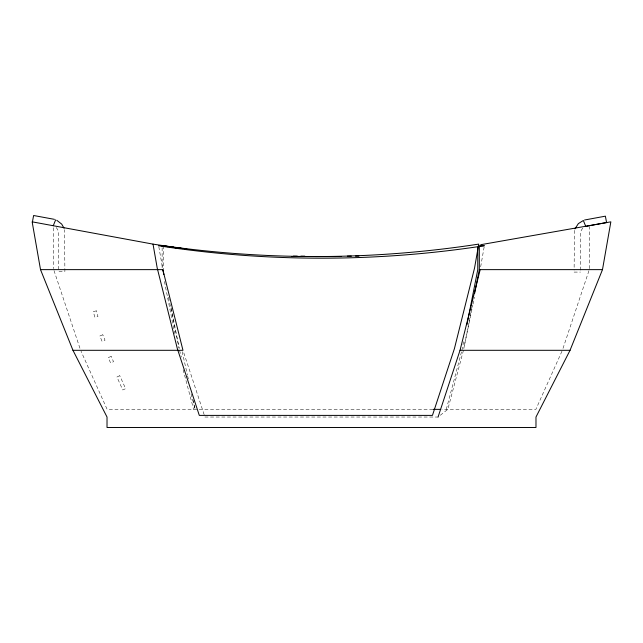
<?xml version="1.0" encoding="UTF-8"?>
<svg xmlns="http://www.w3.org/2000/svg" width="643" height="643" viewBox="0 0 643 643"><rect width="100%" height="100%" fill="white"/><g stroke="black" fill="none" stroke-linecap="round" stroke-linejoin="round"><path stroke-width="0.48" stroke-dasharray="3.21 2.41" d="M589.309 268.637L589.527 226.585M480.675 266.773L484.187 246.695M574.496 230.371L574.103 270.108M461.899 350.347L464.029 339.528M471.962 307.016L463.836 348.337L472.83 305.055M473.031 304.067L474.462 297.187M446.298 409.358L461.642 351.319M463.45 350.306L447.841 409.31L438.068 417.034L204.932 417.034L183.279 351.255M563.003 348.41L589.301 269.634M561.966 351.215L535.892 409.31L441.829 409.31M582.799 228.177L581.28 230.266L580.46 233.602L580.46 270.124M574.103 272.093L580.46 272.093M432.803 409.31L107.108 409.31L81.034 351.215M56.198 227.518L57.725 229.607L58.537 232.943L58.537 271.434L64.895 271.434L64.501 229.712M54.012 270.59L79.997 348.41M179.55 350.306L181.342 357.074M191.059 393.837L195.159 409.31L192.731 398.572M183.118 369.693L193.607 409.358M182.17 351.681L187.451 375.126M187.676 376.107L188.335 379.032M168.538 297.187L169.559 302.106M169.76 303.086L179.148 348.337L171.038 307.016M164.455 281.489L174.711 333.629M158.813 246.695L162.663 268.686M53.457 227.751L53.69 268.637M163.684 245.739L163.684 269.634M162.132 247.772L162.132 268.686M111.135 356.351L108.233 357.653L110.628 362.998L113.53 361.696L111.135 356.351M119.783 375.705L116.922 376.991L122.757 389.971L125.618 388.685L119.783 375.705M102.808 334.778L99.858 335.984L102.076 341.401L105.018 340.203L102.808 334.778M96.305 310.818L93.259 311.726L94.931 317.345L97.977 316.436L96.305 310.818"/><path stroke-width="0.96" d="M153.018 244.099L157.205 268.002L177.339 348.667L199.306 415.394L432.442 415.394L454.408 348.667L474.55 268.002L478.738 244.099A1072.773 1072.773 0 0 1 153.018 244.123L32.15 221.835L40.517 269.634L72.956 350.306L107.019 417.034L107.019 427.491L535.981 427.491L535.981 417.034L570.044 350.306L602.483 269.634L610.85 221.835L480.731 244.702M32.431 221.883L33.613 215.509L54.446 219.351M466.931 324.771L477.765 269.682L477.765 247.772M474.671 293.248L479.316 269.634L479.316 245.739L484.356 245.739A1072.773 1072.773 0 0 1 158.636 245.763M438.068 417.034L460.034 350.306L480.176 269.634M53.273 225.725L55.644 219.826M574.963 228.868L578.354 223.619L583.362 220.485L585.733 226.384L606.566 222.542L605.393 216.169L584.551 220.01M161.16 245.739L173.554 247.169M293.312 256.139L297.283 256.139L297.283 256.557M300.844 256.139L304.822 256.139L304.822 256.557M347.357 256.139L351.335 256.139M355.515 256.139L358.963 256.139M291.44 256.557L341.521 256.557M40.517 269.634L162.824 269.634L182.966 350.306L72.956 350.306M479.316 269.634L602.483 269.634M460.034 350.306L570.044 350.306M433.261 409.358L440.278 409.358M175.475 247.451L183.151 248.56M185.071 248.841L186.992 249.122A1007.846 1007.846 0 0 1 185.007 248.905M56.777 220.284L61.712 224.118L64.043 228.209M162.824 269.634L163.844 274.553M336.144 256.557L315.432 256.557M183.07 248.64A1007.846 1007.846 0 0 1 180.153 248.23M178.215 247.957A1007.846 1007.846 0 0 1 163.676 245.763M176.664 247.997A1007.846 1007.846 0 0 1 174.727 247.724M167.944 246.711A1007.846 1007.846 0 0 1 166.007 246.414"/></g></svg>
